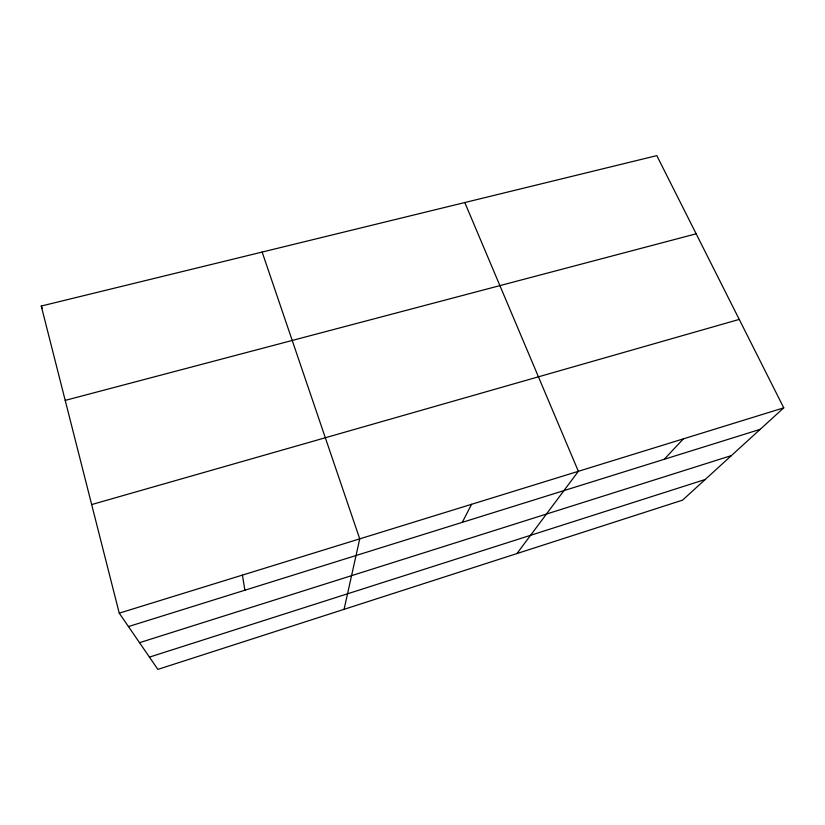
<?xml version="1.0" encoding="UTF-8"?>
<svg xmlns="http://www.w3.org/2000/svg" width="825" height="825" viewBox="0 0 825 825"><rect width="100%" height="100%" fill="white"/><g stroke="black" fill="none" stroke-linecap="round" stroke-linejoin="round"><path stroke-width="1.24" d="M344.087 609.324L359.731 538.859L262.144 252.058M462.289 522.349L471.591 504.292M516.945 553.554L578.356 471.302L464.795 202.537M664.197 459.308L683.409 438.848M783.75 407.849L682.564 500.136L157.874 669.384L119.243 613.161L41.25 306.044L656.803 155.616L783.75 407.849L119.243 613.161M149.438 657.113L705.189 479.5M139.528 642.685L731.393 455.596M128.453 626.567L760.186 429.34M91.668 504.56L739.241 319.409M65.206 400.393L696.156 233.805M41.25 306.044L42.261 308.313M242.426 575.107L244.87 590.226"/></g></svg>
